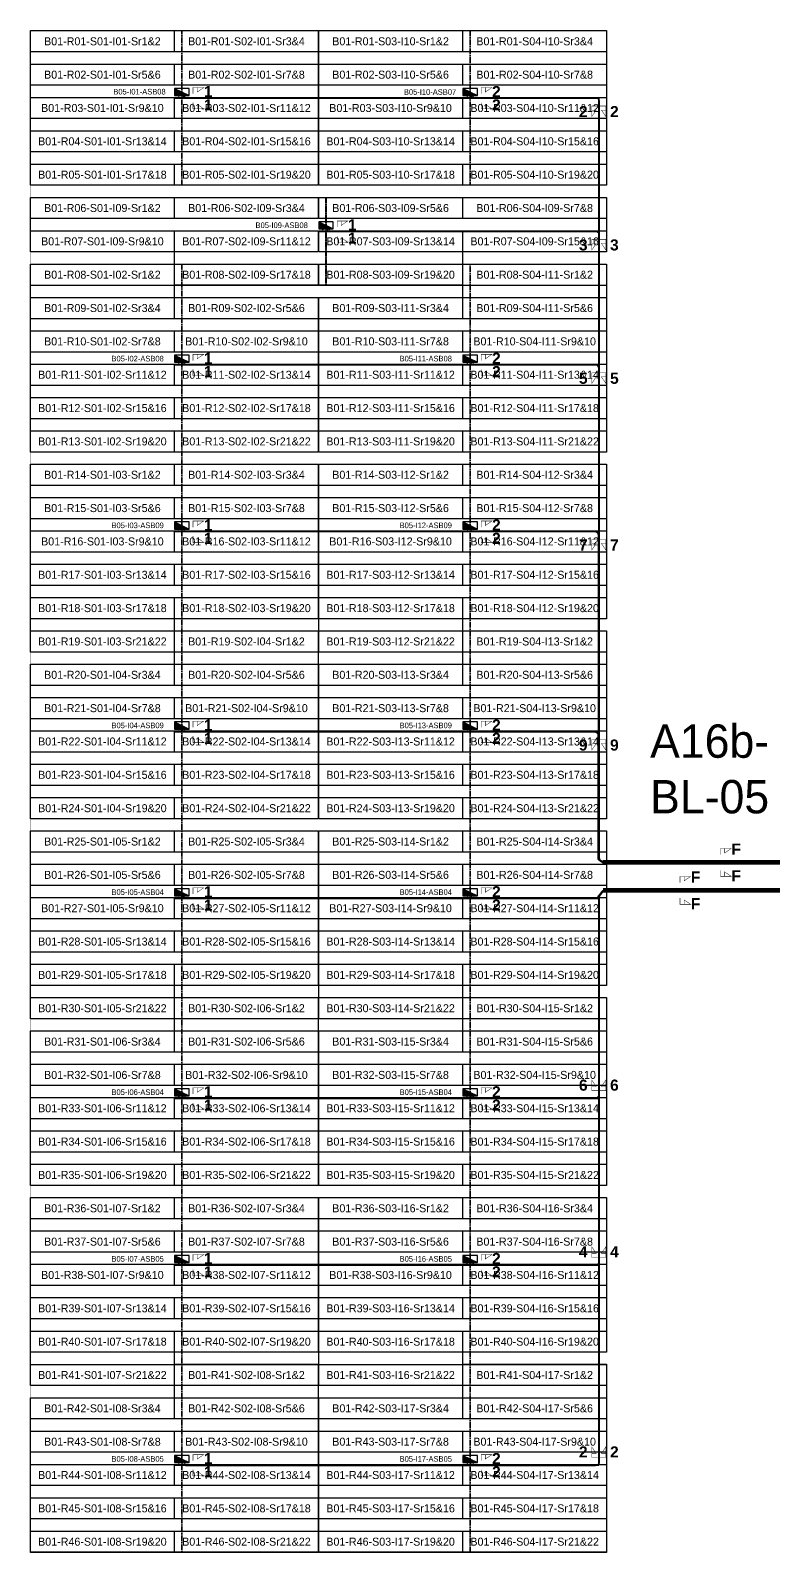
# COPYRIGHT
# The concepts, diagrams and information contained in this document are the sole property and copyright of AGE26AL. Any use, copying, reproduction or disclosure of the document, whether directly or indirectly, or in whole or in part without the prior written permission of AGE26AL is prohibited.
# Model space of a CAD drawing. Header units: metres. Extents: x 531277 to 531672, y 2673439 to 2673782.
# Drawn here: x 531276.5 to 531443.6, y 2673439.2 to 2673781.6 of the extents above; entities that cross this region are included whole.
import ezdxf
from ezdxf.enums import TextEntityAlignment as Align

# ---------------------------------------------------------------- set-up
doc = ezdxf.new("R2010")
doc.units = ezdxf.units.M
doc.linetypes.add('CENTER', pattern=[2, 1.25, -0.25, 0.25, -0.25])
for name, color, linetype in [('300mm Hume Pipe', 74, 'Continuous'), ('DC Trench BL-05', 41, 'Continuous'), ('E-Inverter Grouping', 2, 'Continuous'), ('Excavation', 7, 'Continuous'), ('Inverter Block-05', 7, 'Continuous'), ('LT Cable(AG) INV to LT Panel BL-05', 2, 'Continuous'), ('Messenger Wire Block-01 (Master Path)', 30, 'Continuous'), ('Messenger Wire Block-01 (MW Path)', 191, 'Continuous'), ('Messenger Wire Exc Link', 7, 'Continuous'), ('MMS Block Numbering', 7, 'Continuous'), ('MMS Table Block-05', 8, 'Continuous'), ('Plan Line - DC BL-05', 41, 'Continuous'), ('Section Marking BL-05', 2, 'Continuous'), ('Trench (AC)-BL01', 14, 'Continuous')]:
    doc.layers.add(name, color=color, linetype=linetype)
doc.layers.add('Boundary-12.5 MW Block', color=6, linetype='Continuous', lineweight=9)
doc.layers.add('PILE', color=1, linetype='Continuous', lineweight=15)
doc.styles.add('Adani Regular', font='Adani Regular.ttf')
doc.styles.add('BoldTextStyle', font='arialbd.ttf')
doc.styles.get("Standard").update_dxf_attribs({"font": 'Adani Regular.ttf'})

# ---------------------------------------------------------------- blocks, each defined once
blk = doc.blocks.new('MMS Table (32.292 x 4.788)')
at = {"color": 0}
blk.add_lwpolyline([(0, -0.002), (0, 4.786), (32.292, 4.786), (32.292, -0.002)], close=True, dxfattribs=at)
at = {"color": 7}
blk.add_attdef('ID1', text='', height=1.8, dxfattribs=at).set_placement((16.146, 2.392), align=Align.MIDDLE_CENTER)
blk = doc.blocks.new('Inverter Block')
h = blk.add_hatch(color=0)
h.dxf.hatch_style = 1
h.paths.add_polyline_path([(-1.46, 2.27), (-1.46, 0.85), (1.46, 0.85)])
at = {"color": 0}
blk.add_lwpolyline([(1.46, 2.27), (-1.46, 2.27), (-1.46, 0.85), (1.46, 0.85)], close=True, dxfattribs=at)
blk.add_lwpolyline([(-1.46, 2.27), (1.46, 0.85)], dxfattribs=at)
at = {"layer": 'PILE'}
for centre in [(-0.61, 0.85), (0.61, 0.85)]:
    blk.add_circle(centre, 0.156, dxfattribs=at)
at = {"color": 7}
blk.add_attdef('ID', (-1.46, 3.01), '', height=1.8, dxfattribs=at)

msp = doc.modelspace()

# ---------------------------------------------------------------- hatches: boundary and pattern name
at = {"layer": '300mm Hume Pipe'}
h = msp.add_hatch(dxfattribs=at)
h.set_pattern_fill('ANSI37', color=74, scale=0.05, angle=90)
h.set_pattern_definition([(135, (0, 0), (-0.112253201513, -0.112253201513), []), (225, (0, 0), (0.112253201513, -0.112253201513), [])])
h.paths.add_polyline_path([(531405.28, 2673594.81), (531405.28, 2673594.51), (531465.02, 2673594.51), (531465.02, 2673594.81)])
h.paths.add_polyline_path([(531405.28, 2673594.43), (531405.28, 2673594.13), (531465.02, 2673594.13), (531465.02, 2673594.43)])
h = msp.add_hatch(dxfattribs=at)
h.set_pattern_fill('ANSI37', color=74, angle=90)
h.set_pattern_definition([(135, (3205514.34499, 2140760.86128), (-0.0883883476483, -0.0883883476483), []), (225, (3205514.34499, 2140760.86128), (0.0883883476483, -0.0883883476483), [])])
edge = h.paths.add_edge_path()
edge.add_line((531465.05, 2673592.86), (531465.05, 2673593.16))
edge.add_line((531465.05, 2673593.16), (531463.21, 2673593.16))
edge.add_arc((531463.21, 2673592.26), 0.9, 90, 109.058)
edge.add_line((531462.91, 2673593.11), (531446.86, 2673588.57))
edge.add_arc((531446.56, 2673589.42), 0.9, 270, 289.058, ccw=False)
edge.add_line((531446.56, 2673588.52), (531405.35, 2673588.52))
edge.add_line((531405.35, 2673588.52), (531405.35, 2673588.22))
edge.add_line((531405.35, 2673588.22), (531446.7, 2673588.22))
edge.add_arc((531446.7, 2673589.12), 0.9, 270, 289.058)
edge.add_line((531446.99, 2673588.27), (531463.05, 2673592.81))
edge.add_arc((531463.34, 2673591.96), 0.9, 90, 109.058, ccw=False)
edge.add_line((531463.34, 2673592.86), (531465.05, 2673592.86))
edge = h.paths.add_edge_path()
edge.add_line((531405.4, 2673588.13), (531446.73, 2673588.13))
edge.add_arc((531446.73, 2673589.03), 0.9, 270, 289.058)
edge.add_line((531447.03, 2673588.18), (531463.09, 2673592.73))
edge.add_arc((531463.38, 2673591.88), 0.9, 90, 109.058, ccw=False)
edge.add_line((531463.38, 2673592.78), (531465.05, 2673592.78))
edge.add_line((531465.05, 2673592.78), (531465.05, 2673592.48))
edge.add_line((531465.05, 2673592.48), (531463.49, 2673592.48))
edge.add_arc((531463.49, 2673591.58), 0.9, 90, 109.0598)
edge.add_line((531463.2, 2673592.43), (531447.14, 2673587.88))
edge.add_arc((531446.85, 2673588.73), 0.9, 270, 289.0598, ccw=False)
edge.add_line((531446.85, 2673587.83), (531405.35, 2673587.83))
edge.add_line((531405.35, 2673587.83), (531405.35, 2673588.13))
edge.add_line((531405.35, 2673588.13), (531405.4, 2673588.13))

# ---------------------------------------------------------------- linework, layer by layer
at = {"layer": '300mm Hume Pipe', "color": 74}
for points in [[(531405.28, 2673594.81), (531405.28, 2673594.51), (531465.02, 2673594.51), (531465.02, 2673594.81)], [(531405.28, 2673594.43), (531405.28, 2673594.13), (531465.02, 2673594.13), (531465.02, 2673594.43)]]:
    msp.add_lwpolyline(points, close=True, dxfattribs=at)
for points in [[(531465.05, 2673592.86), (531465.05, 2673593.16), (531463.21, 2673593.16, 0.083348), (531462.91, 2673593.11), (531446.86, 2673588.57, -0.083348), (531446.56, 2673588.52), (531405.35, 2673588.52), (531405.35, 2673588.22), (531446.7, 2673588.22, 0.083348), (531446.99, 2673588.27), (531463.05, 2673592.81, -0.083348), (531463.34, 2673592.86)], [(531405.4, 2673588.13), (531446.73, 2673588.13, 0.083348), (531447.03, 2673588.18), (531463.09, 2673592.73, -0.083348), (531463.38, 2673592.78), (531465.05, 2673592.78), (531465.05, 2673592.48), (531463.49, 2673592.48, 0.083356), (531463.2, 2673592.43), (531447.14, 2673587.88, -0.083356), (531446.85, 2673587.83), (531405.35, 2673587.83), (531405.35, 2673588.13), (531405.4, 2673588.13)]]:
    msp.add_lwpolyline(points, format="xyb", close=True, dxfattribs=at)
at = {"layer": 'Boundary-12.5 MW Block', "const_width": 0.05}
msp.add_lwpolyline([(531276.53, 2673439.29), (531276.53, 2673781.58), (531671.62, 2673781.58), (531671.62, 2673439.29)], close=True, dxfattribs=at)
at = {"layer": 'DC Trench BL-05', "color": 40, "const_width": 0.1}
for points in [[(531310.71, 2673781.58), (531310.41, 2673781.58), (531310.41, 2673746.79), (531310.71, 2673746.79)], [(531375.5, 2673781.58), (531375.2, 2673781.58), (531375.2, 2673746.79), (531375.5, 2673746.79)], [(531343.1, 2673744.08), (531342.8, 2673744.08), (531342.8, 2673724.29), (531343.1, 2673724.29)], [(531310.71, 2673729.08), (531310.41, 2673729.08), (531310.41, 2673439.29), (531310.71, 2673439.29)], [(531375.5, 2673729.08), (531375.2, 2673729.08), (531375.2, 2673439.29), (531375.5, 2673439.29)]]:
    msp.add_lwpolyline(points, close=True, dxfattribs=at)
at = {"layer": 'E-Inverter Grouping', "color": 3}
for points in [[(531341.22, 2673746.79), (531276.53, 2673746.79), (531276.53, 2673781.58), (531341.22, 2673781.58)], [(531406, 2673746.79), (531341.32, 2673746.79), (531341.32, 2673781.58), (531406, 2673781.58)], [(531406, 2673744.08), (531406, 2673731.79), (531373.61, 2673731.79), (531373.61, 2673724.29), (531308.92, 2673724.29), (531308.92, 2673731.79), (531276.53, 2673731.79), (531276.53, 2673744.08)]]:
    msp.add_lwpolyline(points, close=True, dxfattribs=at)
at = {"layer": 'E-Inverter Grouping'}
for points in [[(531308.82, 2673721.58), (531341.22, 2673721.58), (531341.22, 2673686.79), (531276.53, 2673686.79), (531276.53, 2673729.08), (531308.82, 2673729.08)], [(531406, 2673686.79), (531341.32, 2673686.79), (531341.32, 2673721.58), (531373.71, 2673721.58), (531373.71, 2673729.08), (531406, 2673729.08)], [(531341.22, 2673649.29), (531308.82, 2673649.29), (531308.82, 2673641.79), (531276.53, 2673641.79), (531276.53, 2673684.08), (531341.22, 2673684.08)], [(531406, 2673649.29), (531373.61, 2673649.29), (531373.61, 2673641.79), (531341.32, 2673641.79), (531341.32, 2673684.08), (531406, 2673684.08)], [(531341.22, 2673604.29), (531276.53, 2673604.29), (531276.53, 2673639.08), (531308.92, 2673639.08), (531308.92, 2673646.58), (531341.22, 2673646.58)], [(531406, 2673604.29), (531341.32, 2673604.29), (531341.32, 2673639.08), (531373.71, 2673639.08), (531373.71, 2673646.58), (531406, 2673646.58)], [(531341.22, 2673566.79), (531308.82, 2673566.79), (531308.82, 2673559.29), (531276.53, 2673559.29), (531276.53, 2673601.58), (531341.22, 2673601.58)], [(531406, 2673566.79), (531373.61, 2673566.79), (531373.61, 2673559.29), (531341.32, 2673559.29), (531341.32, 2673601.58), (531406, 2673601.58)], [(531341.22, 2673521.79), (531276.53, 2673521.79), (531276.53, 2673556.58), (531308.92, 2673556.58), (531308.92, 2673564.08), (531341.22, 2673564.08)], [(531406, 2673521.79), (531341.32, 2673521.79), (531341.32, 2673556.58), (531373.71, 2673556.58), (531373.71, 2673564.08), (531406, 2673564.08)], [(531341.22, 2673484.29), (531308.82, 2673484.29), (531308.82, 2673476.79), (531276.53, 2673476.79), (531276.53, 2673519.08), (531341.22, 2673519.08)], [(531406, 2673484.29), (531373.61, 2673484.29), (531373.61, 2673476.79), (531341.32, 2673476.79), (531341.32, 2673519.08), (531406, 2673519.08)], [(531341.22, 2673439.29), (531276.53, 2673439.29), (531276.53, 2673474.08), (531308.92, 2673474.08), (531308.92, 2673481.58), (531341.22, 2673481.58)], [(531406, 2673439.29), (531341.32, 2673439.29), (531341.32, 2673474.08), (531373.71, 2673474.08), (531373.71, 2673481.58), (531406, 2673481.58)]]:
    msp.add_lwpolyline(points, close=True, dxfattribs=at)
at = {"layer": 'Excavation', "color": 3, "const_width": 0.1}
for points in [[(531466.99, 2673593.68), (531465.15, 2673594.48), (531405.17, 2673594.48)], [(531467.08, 2673592.83), (531463.36, 2673592.83), (531446.83, 2673588.19), (531405.25, 2673588.19)]]:
    msp.add_lwpolyline(points, dxfattribs=at)
at = {"layer": 'LT Cable(AG) INV to LT Panel BL-05', "color": 5}
for points in [[(531470.32, 2673593.17), (531467.21, 2673593.17, -0.17881), (531466.62, 2673593.39), (531465.34, 2673594.49, 0.103275), (531464.98, 2673594.57), (531405.47, 2673594.57, -0.149599), (531404.96, 2673594.72), (531404.76, 2673594.86, -0.249175), (531404.37, 2673595.6), (531404.37, 2673765.57, 0.414214), (531403.47, 2673766.47), (531311.46, 2673766.47, -0.414214), (531310.56, 2673767.37), (531310.56, 2673767.69)], [(531472.47, 2673593.2), (531467.22, 2673593.2, -0.17854), (531466.63, 2673593.41), (531465.34, 2673594.52, 0.103275), (531464.98, 2673594.59), (531405.48, 2673594.59, -0.149599), (531404.97, 2673594.75), (531404.79, 2673594.87, -0.249175), (531404.39, 2673595.62), (531404.39, 2673765.59, 0.414214), (531403.49, 2673766.49), (531376.25, 2673766.49, -0.414214), (531375.35, 2673767.39), (531375.35, 2673767.69)], [(531470.32, 2673593.15), (531467.2, 2673593.15, -0.179081), (531466.62, 2673593.37), (531465.33, 2673594.47, 0.103275), (531464.97, 2673594.54), (531405.46, 2673594.54, -0.149599), (531404.96, 2673594.7), (531404.74, 2673594.84, -0.249175), (531404.34, 2673595.59), (531404.34, 2673735.54, 0.414214), (531403.44, 2673736.44), (531343.85, 2673736.44, -0.414214), (531342.95, 2673737.34), (531342.95, 2673737.69)], [(531470.32, 2673593.1), (531467.19, 2673593.1, -0.179629), (531466.6, 2673593.32), (531465.32, 2673594.42, 0.103275), (531464.96, 2673594.49), (531405.45, 2673594.49, -0.149599), (531404.94, 2673594.65), (531404.69, 2673594.82, -0.249175), (531404.29, 2673595.56), (531404.29, 2673705.49, 0.414214), (531403.39, 2673706.39), (531311.46, 2673706.39, -0.414214), (531310.56, 2673707.29), (531310.56, 2673707.69)], [(531470.32, 2673593.12), (531467.19, 2673593.12, -0.179354), (531466.61, 2673593.34), (531465.33, 2673594.44, 0.103275), (531464.97, 2673594.52), (531405.45, 2673594.52, -0.149599), (531404.95, 2673594.67), (531404.71, 2673594.83, -0.249175), (531404.32, 2673595.58), (531404.32, 2673705.52, 0.414214), (531403.42, 2673706.42), (531376.25, 2673706.42, -0.414214), (531375.35, 2673707.32), (531375.35, 2673707.69)], [(531468.32, 2673593.05), (531467.17, 2673593.05, -0.180186), (531466.58, 2673593.27), (531465.31, 2673594.37, 0.103275), (531464.95, 2673594.44), (531405.43, 2673594.44, -0.149599), (531404.93, 2673594.6), (531404.64, 2673594.79, -0.249175), (531404.24, 2673595.54), (531404.24, 2673667.94, 0.414214), (531403.34, 2673668.84), (531311.46, 2673668.84, -0.414214), (531310.56, 2673669.74), (531310.56, 2673670.19)], [(531468.32, 2673593.07), (531467.18, 2673593.07, -0.179907), (531466.59, 2673593.29), (531465.32, 2673594.39, 0.103275), (531464.96, 2673594.47), (531405.44, 2673594.47, -0.149599), (531404.93, 2673594.62), (531404.66, 2673594.8, -0.249175), (531404.27, 2673595.55), (531404.27, 2673667.97, 0.414214), (531403.37, 2673668.87), (531376.25, 2673668.87, -0.414214), (531375.35, 2673669.77), (531375.35, 2673670.19)], [(531468.32, 2673593), (531467.15, 2673593, -0.18075), (531466.56, 2673593.22), (531465.3, 2673594.32, 0.103275), (531464.94, 2673594.39), (531405.41, 2673594.39, -0.149599), (531404.91, 2673594.55), (531404.59, 2673594.76, -0.249175), (531404.19, 2673595.51), (531404.19, 2673622.89, 0.414214), (531403.29, 2673623.79), (531311.46, 2673623.79, -0.414214), (531310.56, 2673624.69), (531310.56, 2673625.19)], [(531468.32, 2673593.02), (531467.16, 2673593.02, -0.180467), (531466.57, 2673593.24), (531465.31, 2673594.34, 0.103275), (531464.95, 2673594.42), (531405.42, 2673594.42, -0.149599), (531404.92, 2673594.57), (531404.61, 2673594.78, -0.249175), (531404.22, 2673595.52), (531404.22, 2673622.92, 0.414214), (531403.32, 2673623.82), (531376.25, 2673623.82, -0.414214), (531375.35, 2673624.72), (531375.35, 2673625.19)], [(531473.36, 2673591.73), (531468.11, 2673591.73, -0.062389), (531467.89, 2673591.76), (531463.47, 2673592.88, 0.068635), (531463.23, 2673592.85), (531446.94, 2673588.27, -0.068635), (531446.7, 2673588.24), (531405.66, 2673588.24, 0.228469), (531404.95, 2673587.9), (531404.42, 2673587.24, 0.169686), (531404.23, 2673586.68), (531404.23, 2673586.43), (531311.46, 2673586.43, -0.414214), (531310.56, 2673587.33), (531310.56, 2673587.69)], [(531473.36, 2673591.68), (531468.11, 2673591.68, -0.062504), (531467.88, 2673591.71), (531463.48, 2673592.83, 0.068635), (531463.24, 2673592.8), (531446.95, 2673588.22, -0.068635), (531446.71, 2673588.19), (531405.68, 2673588.19, 0.228469), (531404.98, 2673587.85), (531404.47, 2673587.22, 0.169686), (531404.28, 2673586.66), (531404.28, 2673542.28, -0.414214), (531403.38, 2673541.38), (531311.46, 2673541.38, -0.414214), (531310.56, 2673542.28), (531310.56, 2673542.69)], [(531471.42, 2673591.63), (531468.1, 2673591.63, -0.062619), (531467.88, 2673591.66), (531463.49, 2673592.78, 0.068635), (531463.24, 2673592.75), (531446.96, 2673588.17, -0.068635), (531446.71, 2673588.14), (531405.7, 2673588.14, 0.228469), (531405, 2673587.8), (531404.52, 2673587.2, 0.169686), (531404.33, 2673586.64), (531404.33, 2673504.73, -0.414214), (531403.43, 2673503.83), (531311.46, 2673503.83, -0.414214), (531310.56, 2673504.73), (531310.56, 2673505.19)], [(531471.42, 2673591.58), (531468.1, 2673591.58, -0.062735), (531467.88, 2673591.61), (531463.49, 2673592.73, 0.068635), (531463.25, 2673592.7), (531446.96, 2673588.12, -0.068635), (531446.72, 2673588.09), (531405.73, 2673588.09, 0.228469), (531405.02, 2673587.75), (531404.57, 2673587.18, 0.169686), (531404.38, 2673586.62), (531404.38, 2673459.68, -0.414214), (531403.48, 2673458.78), (531311.46, 2673458.78, -0.414214), (531310.56, 2673459.68), (531310.56, 2673460.19)], [(531473.36, 2673591.76), (531468.11, 2673591.76, -0.062332), (531467.89, 2673591.79), (531463.47, 2673592.91, 0.068635), (531463.23, 2673592.88), (531446.94, 2673588.3, -0.068635), (531446.7, 2673588.26), (531405.64, 2673588.26, 0.228469), (531404.94, 2673587.92), (531404.4, 2673587.25, 0.169686), (531404.2, 2673586.68), (531404.2, 2673586.45), (531376.25, 2673586.45, -0.414214), (531375.35, 2673587.35), (531375.35, 2673587.69)], [(531473.36, 2673591.71), (531468.11, 2673591.71, -0.062446), (531467.88, 2673591.74), (531463.48, 2673592.86, 0.068635), (531463.23, 2673592.83), (531446.95, 2673588.25, -0.068635), (531446.7, 2673588.21), (531405.67, 2673588.21, 0.228469), (531404.96, 2673587.87), (531404.45, 2673587.23, 0.169686), (531404.25, 2673586.67), (531404.25, 2673542.3, -0.414214), (531403.35, 2673541.4), (531376.25, 2673541.4, -0.414214), (531375.35, 2673542.3), (531375.35, 2673542.69)], [(531471.42, 2673591.66), (531468.11, 2673591.66, -0.062561), (531467.88, 2673591.69), (531463.48, 2673592.81, 0.068635), (531463.24, 2673592.78), (531446.95, 2673588.2, -0.068635), (531446.71, 2673588.16), (531405.69, 2673588.16, 0.228469), (531404.99, 2673587.82), (531404.5, 2673587.21, 0.169686), (531404.3, 2673586.65), (531404.3, 2673504.75, -0.414214), (531403.4, 2673503.85), (531376.25, 2673503.85, -0.414214), (531375.35, 2673504.75), (531375.35, 2673505.19)], [(531471.42, 2673591.61), (531468.1, 2673591.61, -0.062677), (531467.88, 2673591.64), (531463.49, 2673592.76, 0.068635), (531463.25, 2673592.73), (531446.96, 2673588.15, -0.068635), (531446.72, 2673588.11), (531405.72, 2673588.11, 0.228469), (531405.01, 2673587.77), (531404.55, 2673587.19, 0.169686), (531404.35, 2673586.63), (531404.35, 2673459.7, -0.414214), (531403.45, 2673458.8), (531376.25, 2673458.8, -0.414214), (531375.35, 2673459.7), (531375.35, 2673460.19)]]:
    msp.add_lwpolyline(points, format="xyb", dxfattribs=at)
at = {"layer": 'Messenger Wire Block-01 (Master Path)'}
for points in [[(531308.92, 2673766.38), (531404.28, 2673766.38)], [(531404.28, 2673595.08), (531404.28, 2673766.38)], [(531341.32, 2673736.38), (531404.28, 2673736.38)], [(531308.92, 2673706.38), (531404.28, 2673706.38)], [(531308.92, 2673668.88), (531404.28, 2673668.88)], [(531308.92, 2673623.88), (531404.28, 2673623.88)], [(531308.92, 2673586.38), (531404.28, 2673586.38)], [(531404.28, 2673458.88), (531404.28, 2673586.97)], [(531308.92, 2673541.38), (531404.28, 2673541.38)], [(531308.92, 2673503.88), (531404.28, 2673503.88)], [(531308.92, 2673458.88), (531404.28, 2673458.88)]]:
    msp.add_lwpolyline(points, dxfattribs=at)
at = {"layer": 'Messenger Wire Block-01 (MW Path)', "const_width": 0.1}
for points in [[(531308.92, 2673766.38), (531404.28, 2673766.38)], [(531404.53, 2673595.08), (531404.53, 2673766.38)], [(531341.32, 2673736.38), (531404.28, 2673736.38)], [(531308.92, 2673706.38), (531404.28, 2673706.38)], [(531308.92, 2673668.88), (531404.28, 2673668.88)], [(531308.92, 2673623.88), (531404.28, 2673623.88)], [(531404.03, 2673595.08), (531404.03, 2673623.88)], [(531308.92, 2673586.38), (531404.28, 2673586.38)], [(531404.03, 2673586.38), (531404.03, 2673586.97)], [(531404.53, 2673458.88), (531404.53, 2673586.97)], [(531308.92, 2673541.38), (531404.28, 2673541.38)], [(531308.92, 2673503.88), (531404.28, 2673503.88)], [(531308.92, 2673458.88), (531404.28, 2673458.88)]]:
    msp.add_lwpolyline(points, dxfattribs=at)
at = {"layer": 'Messenger Wire Exc Link'}
for points in [[(531404.28, 2673595.08), (531405.17, 2673594.48)], [(531404.28, 2673586.97), (531405.25, 2673588.19)]]:
    msp.add_lwpolyline(points, dxfattribs=at)
at = {"layer": 'Plan Line - DC BL-05', "color": 6, "linetype": 'CENTER'}
for points in [[(531310.56, 2673746.79), (531310.56, 2673781.58)], [(531375.35, 2673781.58), (531375.35, 2673746.79)], [(531342.95, 2673744.08), (531342.95, 2673724.29)], [(531310.56, 2673729.08), (531310.56, 2673439.29)], [(531375.35, 2673439.29), (531375.35, 2673729.08)]]:
    msp.add_lwpolyline(points, dxfattribs=at)
at = {"layer": 'Section Marking BL-05', "color": 94, "lineweight": 35, "true_color": 0x00a500, "const_width": 0.1}
for points in [[(531313.06, 2673767.38), (531313.06, 2673768.77), (531315.46, 2673768.77), (531313.98, 2673767.76), (531313.98, 2673768.77)], [(531377.85, 2673767.38), (531377.85, 2673768.77), (531380.25, 2673768.77), (531378.77, 2673767.76), (531378.77, 2673768.77)], [(531313.06, 2673765.38), (531313.06, 2673763.99), (531315.46, 2673763.99), (531313.98, 2673765), (531313.98, 2673763.99)], [(531377.85, 2673765.38), (531377.85, 2673763.99), (531380.25, 2673763.99), (531378.77, 2673765), (531378.77, 2673763.99)], [(531404.08, 2673764.63), (531402.69, 2673764.63), (531402.69, 2673762.23), (531403.7, 2673763.71), (531402.69, 2673763.71)], [(531404.48, 2673764.63), (531405.87, 2673764.63), (531405.87, 2673762.23), (531404.86, 2673763.71), (531405.87, 2673763.71)], [(531345.45, 2673737.38), (531345.45, 2673738.77), (531347.85, 2673738.77), (531346.37, 2673737.76), (531346.37, 2673738.77)], [(531345.45, 2673735.38), (531345.45, 2673733.99), (531347.85, 2673733.99), (531346.37, 2673735), (531346.37, 2673733.99)], [(531404.08, 2673734.63), (531402.69, 2673734.63), (531402.69, 2673732.23), (531403.7, 2673733.71), (531402.69, 2673733.71)], [(531404.48, 2673734.63), (531405.87, 2673734.63), (531405.87, 2673732.23), (531404.86, 2673733.71), (531405.87, 2673733.71)], [(531313.06, 2673707.38), (531313.06, 2673708.77), (531315.46, 2673708.77), (531313.98, 2673707.76), (531313.98, 2673708.77)], [(531377.85, 2673707.38), (531377.85, 2673708.77), (531380.25, 2673708.77), (531378.77, 2673707.76), (531378.77, 2673708.77)], [(531313.06, 2673705.38), (531313.06, 2673703.99), (531315.46, 2673703.99), (531313.98, 2673705), (531313.98, 2673703.99)], [(531377.85, 2673705.38), (531377.85, 2673703.99), (531380.25, 2673703.99), (531378.77, 2673705), (531378.77, 2673703.99)], [(531404.08, 2673704.63), (531402.69, 2673704.63), (531402.69, 2673702.23), (531403.7, 2673703.71), (531402.69, 2673703.71)], [(531404.48, 2673704.63), (531405.87, 2673704.63), (531405.87, 2673702.23), (531404.86, 2673703.71), (531405.87, 2673703.71)], [(531313.06, 2673669.88), (531313.06, 2673671.27), (531315.46, 2673671.27), (531313.98, 2673670.26), (531313.98, 2673671.27)], [(531377.85, 2673669.88), (531377.85, 2673671.27), (531380.25, 2673671.27), (531378.77, 2673670.26), (531378.77, 2673671.27)], [(531313.06, 2673667.88), (531313.06, 2673666.49), (531315.46, 2673666.49), (531313.98, 2673667.5), (531313.98, 2673666.49)], [(531377.85, 2673667.88), (531377.85, 2673666.49), (531380.25, 2673666.49), (531378.77, 2673667.5), (531378.77, 2673666.49)], [(531404.08, 2673667.13), (531402.69, 2673667.13), (531402.69, 2673664.73), (531403.7, 2673666.21), (531402.69, 2673666.21)], [(531404.48, 2673667.13), (531405.87, 2673667.13), (531405.87, 2673664.73), (531404.86, 2673666.21), (531405.87, 2673666.21)], [(531313.06, 2673624.88), (531313.06, 2673626.27), (531315.46, 2673626.27), (531313.98, 2673625.26), (531313.98, 2673626.27)], [(531377.85, 2673624.88), (531377.85, 2673626.27), (531380.25, 2673626.27), (531378.77, 2673625.26), (531378.77, 2673626.27)], [(531313.06, 2673622.88), (531313.06, 2673621.49), (531315.46, 2673621.49), (531313.98, 2673622.5), (531313.98, 2673621.49)], [(531377.85, 2673622.88), (531377.85, 2673621.49), (531380.25, 2673621.49), (531378.77, 2673622.5), (531378.77, 2673621.49)], [(531404.08, 2673622.13), (531402.69, 2673622.13), (531402.69, 2673619.73), (531403.7, 2673621.21), (531402.69, 2673621.21)], [(531404.48, 2673622.13), (531405.87, 2673622.13), (531405.87, 2673619.73), (531404.86, 2673621.21), (531405.87, 2673621.21)], [(531431.66, 2673596.23), (531431.66, 2673597.62), (531434.06, 2673597.62), (531432.58, 2673596.61), (531432.58, 2673597.62)], [(531422.54, 2673589.94), (531422.54, 2673591.33), (531424.94, 2673591.33), (531423.46, 2673590.32), (531423.46, 2673591.33)], [(531431.66, 2673592.73), (531431.66, 2673591.34), (531434.06, 2673591.34), (531432.58, 2673592.35), (531432.58, 2673591.34)], [(531313.06, 2673587.38), (531313.06, 2673588.77), (531315.46, 2673588.77), (531313.98, 2673587.76), (531313.98, 2673588.77)], [(531377.85, 2673587.38), (531377.85, 2673588.77), (531380.25, 2673588.77), (531378.77, 2673587.76), (531378.77, 2673588.77)], [(531422.54, 2673586.44), (531422.54, 2673585.05), (531424.94, 2673585.05), (531423.46, 2673586.06), (531423.46, 2673585.05)], [(531313.06, 2673585.38), (531313.06, 2673583.99), (531315.46, 2673583.99), (531313.98, 2673585), (531313.98, 2673583.99)], [(531377.85, 2673585.38), (531377.85, 2673583.99), (531380.25, 2673583.99), (531378.77, 2673585), (531378.77, 2673583.99)], [(531404.08, 2673543.13), (531402.69, 2673543.13), (531402.69, 2673545.53), (531403.7, 2673544.05), (531402.69, 2673544.05)], [(531404.48, 2673543.13), (531405.87, 2673543.13), (531405.87, 2673545.53), (531404.86, 2673544.05), (531405.87, 2673544.05)], [(531313.06, 2673542.38), (531313.06, 2673543.77), (531315.46, 2673543.77), (531313.98, 2673542.76), (531313.98, 2673543.77)], [(531377.85, 2673542.38), (531377.85, 2673543.77), (531380.25, 2673543.77), (531378.77, 2673542.76), (531378.77, 2673543.77)], [(531313.06, 2673540.38), (531313.06, 2673538.99), (531315.46, 2673538.99), (531313.98, 2673540), (531313.98, 2673538.99)], [(531377.85, 2673540.38), (531377.85, 2673538.99), (531380.25, 2673538.99), (531378.77, 2673540), (531378.77, 2673538.99)], [(531404.08, 2673505.63), (531402.69, 2673505.63), (531402.69, 2673508.03), (531403.7, 2673506.55), (531402.69, 2673506.55)], [(531404.48, 2673505.63), (531405.87, 2673505.63), (531405.87, 2673508.03), (531404.86, 2673506.55), (531405.87, 2673506.55)], [(531313.06, 2673504.88), (531313.06, 2673506.27), (531315.46, 2673506.27), (531313.98, 2673505.26), (531313.98, 2673506.27)], [(531377.85, 2673504.88), (531377.85, 2673506.27), (531380.25, 2673506.27), (531378.77, 2673505.26), (531378.77, 2673506.27)], [(531313.06, 2673502.88), (531313.06, 2673501.49), (531315.46, 2673501.49), (531313.98, 2673502.5), (531313.98, 2673501.49)], [(531377.85, 2673502.88), (531377.85, 2673501.49), (531380.25, 2673501.49), (531378.77, 2673502.5), (531378.77, 2673501.49)], [(531404.08, 2673460.63), (531402.69, 2673460.63), (531402.69, 2673463.03), (531403.7, 2673461.55), (531402.69, 2673461.55)], [(531404.48, 2673460.63), (531405.87, 2673460.63), (531405.87, 2673463.03), (531404.86, 2673461.55), (531405.87, 2673461.55)], [(531313.06, 2673459.88), (531313.06, 2673461.27), (531315.46, 2673461.27), (531313.98, 2673460.26), (531313.98, 2673461.27)], [(531377.85, 2673459.88), (531377.85, 2673461.27), (531380.25, 2673461.27), (531378.77, 2673460.26), (531378.77, 2673461.27)], [(531313.06, 2673457.88), (531313.06, 2673456.49), (531315.46, 2673456.49), (531313.98, 2673457.5), (531313.98, 2673456.49)], [(531377.85, 2673457.88), (531377.85, 2673456.49), (531380.25, 2673456.49), (531378.77, 2673457.5), (531378.77, 2673456.49)]]:
    msp.add_lwpolyline(points, dxfattribs=at)
at = {"layer": 'Trench (AC)-BL01', "const_width": 0.1}
msp.add_lwpolyline([(531405.17, 2673594.03), (531465.15, 2673594.03), (531465.15, 2673594.93), (531405.17, 2673594.93)], close=True, dxfattribs=at)
msp.add_lwpolyline([(531463.22, 2673592.33), (531447.22, 2673587.79, -0.087295), (531446.91, 2673587.74), (531405.25, 2673587.74), (531405.25, 2673588.64), (531446.58, 2673588.64, 0.087295), (531446.89, 2673588.69), (531462.88, 2673593.23, -0.087295), (531463.19, 2673593.28), (531465.15, 2673593.28), (531465.15, 2673592.38), (531463.52, 2673592.38, 0.087295)], format="xyb", close=True, dxfattribs=at)

# ---------------------------------------------------------------- block references
at = {"layer": 'Inverter Block-05'}
ref = msp.add_blockref('Inverter Block', (531310.56, 2673766.02), dxfattribs=dict(at, xscale=1.124999999976148, yscale=1.124999999976148, zscale=1.124999999976148))
ref.add_attrib('ID', 'B05-I01-ASB08', (531295.14, 2673767.22), dxfattribs={"layer": '0', "color": 0, "height": 1.2656})
ref = msp.add_blockref('Inverter Block', (531375.35, 2673766.02), dxfattribs=dict(at, xscale=1.124999999976148, yscale=1.124999999976148, zscale=1.124999999976148))
ref.add_attrib('ID', 'B05-I10-ASB07', (531360.46, 2673767.14), dxfattribs={"layer": '0', "color": 0, "height": 1.2656})
ref = msp.add_blockref('Inverter Block', (531342.95, 2673736.02), dxfattribs=dict(at, xscale=1.124999999976148, yscale=1.124999999976148, zscale=1.124999999976148))
ref.add_attrib('ID', 'B05-I09-ASB08', (531327.11, 2673737.17), dxfattribs={"layer": '0', "color": 0, "height": 1.2656})
ref = msp.add_blockref('Inverter Block', (531310.56, 2673706.02), dxfattribs=dict(at, xscale=1.124999999976148, yscale=1.124999999976148, zscale=1.124999999976148))
ref.add_attrib('ID', 'B05-I02-ASB08', (531294.72, 2673707.17), dxfattribs={"layer": '0', "color": 0, "height": 1.2656})
ref = msp.add_blockref('Inverter Block', (531375.35, 2673706.02), dxfattribs=dict(at, xscale=1.124999999976148, yscale=1.124999999976148, zscale=1.124999999976148))
ref.add_attrib('ID', 'B05-I11-ASB08', (531359.5, 2673707.17), dxfattribs={"layer": '0', "color": 0, "height": 1.2656})
ref = msp.add_blockref('Inverter Block', (531310.56, 2673668.52), dxfattribs=dict(at, xscale=1.124999999976148, yscale=1.124999999976148, zscale=1.124999999976148))
ref.add_attrib('ID', 'B05-I03-ASB09', (531294.72, 2673669.67), dxfattribs={"layer": '0', "color": 0, "height": 1.2656})
ref = msp.add_blockref('Inverter Block', (531375.35, 2673668.52), dxfattribs=dict(at, xscale=1.124999999976148, yscale=1.124999999976148, zscale=1.124999999976148))
ref.add_attrib('ID', 'B05-I12-ASB09', (531359.5, 2673669.67), dxfattribs={"layer": '0', "color": 0, "height": 1.2656})
ref = msp.add_blockref('Inverter Block', (531310.56, 2673623.52), dxfattribs=dict(at, xscale=1.124999999976148, yscale=1.124999999976148, zscale=1.124999999976148))
ref.add_attrib('ID', 'B05-I04-ASB09', (531294.72, 2673624.67), dxfattribs={"layer": '0', "color": 0, "height": 1.2656})
ref = msp.add_blockref('Inverter Block', (531375.35, 2673623.52), dxfattribs=dict(at, xscale=1.124999999976148, yscale=1.124999999976148, zscale=1.124999999976148))
ref.add_attrib('ID', 'B05-I13-ASB09', (531359.5, 2673624.67), dxfattribs={"layer": '0', "color": 0, "height": 1.2656})
ref = msp.add_blockref('Inverter Block', (531310.56, 2673586.02), dxfattribs=dict(at, xscale=1.124999999976148, yscale=1.124999999976148, zscale=1.124999999976148))
ref.add_attrib('ID', 'B05-I05-ASB04', (531294.72, 2673587.17), dxfattribs={"layer": '0', "color": 0, "height": 1.2656})
ref = msp.add_blockref('Inverter Block', (531375.35, 2673586.02), dxfattribs=dict(at, xscale=1.124999999976148, yscale=1.124999999976148, zscale=1.124999999976148))
ref.add_attrib('ID', 'B05-I14-ASB04', (531359.5, 2673587.17), dxfattribs={"layer": '0', "color": 0, "height": 1.2656})
ref = msp.add_blockref('Inverter Block', (531310.56, 2673541.02), dxfattribs=dict(at, xscale=1.124999999976148, yscale=1.124999999976148, zscale=1.124999999976148))
ref.add_attrib('ID', 'B05-I06-ASB04', (531294.72, 2673542.17), dxfattribs={"layer": '0', "color": 0, "height": 1.2656})
ref = msp.add_blockref('Inverter Block', (531375.35, 2673541.02), dxfattribs=dict(at, xscale=1.124999999976148, yscale=1.124999999976148, zscale=1.124999999976148))
ref.add_attrib('ID', 'B05-I15-ASB04', (531359.5, 2673542.17), dxfattribs={"layer": '0', "color": 0, "height": 1.2656})
ref = msp.add_blockref('Inverter Block', (531310.56, 2673503.52), dxfattribs=dict(at, xscale=1.124999999976148, yscale=1.124999999976148, zscale=1.124999999976148))
ref.add_attrib('ID', 'B05-I07-ASB05', (531294.72, 2673504.67), dxfattribs={"layer": '0', "color": 0, "height": 1.2656})
ref = msp.add_blockref('Inverter Block', (531375.35, 2673503.52), dxfattribs=dict(at, xscale=1.124999999976148, yscale=1.124999999976148, zscale=1.124999999976148))
ref.add_attrib('ID', 'B05-I16-ASB05', (531359.5, 2673504.67), dxfattribs={"layer": '0', "color": 0, "height": 1.2656})
ref = msp.add_blockref('Inverter Block', (531310.56, 2673458.52), dxfattribs=dict(at, xscale=1.124999999976148, yscale=1.124999999976148, zscale=1.124999999976148))
ref.add_attrib('ID', 'B05-I08-ASB05', (531294.72, 2673459.67), dxfattribs={"layer": '0', "color": 0, "height": 1.2656})
ref = msp.add_blockref('Inverter Block', (531375.35, 2673458.52), dxfattribs=dict(at, xscale=1.124999999976148, yscale=1.124999999976148, zscale=1.124999999976148))
ref.add_attrib('ID', 'B05-I17-ASB05', (531359.5, 2673459.67), dxfattribs={"layer": '0', "color": 0, "height": 1.2656})
at = {"layer": 'MMS Table Block-05'}
for p, values in [((531276.53, 2673776.79), {'ID1': 'B01-R01-S01-I01-Sr1&2'}), ((531308.92, 2673776.79), {'ID1': 'B01-R01-S02-I01-Sr3&4'}), ((531341.32, 2673776.79), {'ID1': 'B01-R01-S03-I10-Sr1&2'}), ((531373.71, 2673776.79), {'ID1': 'B01-R01-S04-I10-Sr3&4'}), ((531276.53, 2673769.29), {'ID1': 'B01-R02-S01-I01-Sr5&6'}), ((531308.92, 2673769.29), {'ID1': 'B01-R02-S02-I01-Sr7&8'}), ((531341.32, 2673769.29), {'ID1': 'B01-R02-S03-I10-Sr5&6'}), ((531373.71, 2673769.29), {'ID1': 'B01-R02-S04-I10-Sr7&8'}), ((531276.53, 2673761.79), {'ID1': 'B01-R03-S01-I01-Sr9&10'}), ((531308.92, 2673761.79), {'ID1': 'B01-R03-S02-I01-Sr11&12'}), ((531341.32, 2673761.79), {'ID1': 'B01-R03-S03-I10-Sr9&10'}), ((531373.71, 2673761.79), {'ID1': 'B01-R03-S04-I10-Sr11&12'}), ((531276.53, 2673754.29), {'ID1': 'B01-R04-S01-I01-Sr13&14'}), ((531308.92, 2673754.29), {'ID1': 'B01-R04-S02-I01-Sr15&16'}), ((531341.32, 2673754.29), {'ID1': 'B01-R04-S03-I10-Sr13&14'}), ((531373.71, 2673754.29), {'ID1': 'B01-R04-S04-I10-Sr15&16'}), ((531276.53, 2673746.79), {'ID1': 'B01-R05-S01-I01-Sr17&18'}), ((531308.92, 2673746.79), {'ID1': 'B01-R05-S02-I01-Sr19&20'}), ((531341.32, 2673746.79), {'ID1': 'B01-R05-S03-I10-Sr17&18'}), ((531373.71, 2673746.79), {'ID1': 'B01-R05-S04-I10-Sr19&20'}), ((531276.53, 2673739.29), {'ID1': 'B01-R06-S01-I09-Sr1&2'}), ((531308.92, 2673739.29), {'ID1': 'B01-R06-S02-I09-Sr3&4'}), ((531341.32, 2673739.29), {'ID1': 'B01-R06-S03-I09-Sr5&6'}), ((531373.71, 2673739.29), {'ID1': 'B01-R06-S04-I09-Sr7&8'}), ((531276.53, 2673731.79), {'ID1': 'B01-R07-S01-I09-Sr9&10'}), ((531308.92, 2673731.79), {'ID1': 'B01-R07-S02-I09-Sr11&12'}), ((531341.32, 2673731.79), {'ID1': 'B01-R07-S03-I09-Sr13&14'}), ((531373.71, 2673731.79), {'ID1': 'B01-R07-S04-I09-Sr15&16'}), ((531276.53, 2673724.29), {'ID1': 'B01-R08-S01-I02-Sr1&2'}), ((531308.92, 2673724.29), {'ID1': 'B01-R08-S02-I09-Sr17&18'}), ((531341.32, 2673724.29), {'ID1': 'B01-R08-S03-I09-Sr19&20'}), ((531373.71, 2673724.29), {'ID1': 'B01-R08-S04-I11-Sr1&2'}), ((531276.53, 2673716.79), {'ID1': 'B01-R09-S01-I02-Sr3&4'}), ((531308.92, 2673716.79), {'ID1': 'B01-R09-S02-I02-Sr5&6'}), ((531341.32, 2673716.79), {'ID1': 'B01-R09-S03-I11-Sr3&4'}), ((531373.71, 2673716.79), {'ID1': 'B01-R09-S04-I11-Sr5&6'}), ((531276.53, 2673709.29), {'ID1': 'B01-R10-S01-I02-Sr7&8'}), ((531308.92, 2673709.29), {'ID1': 'B01-R10-S02-I02-Sr9&10'}), ((531341.32, 2673709.29), {'ID1': 'B01-R10-S03-I11-Sr7&8'}), ((531373.71, 2673709.29), {'ID1': 'B01-R10-S04-I11-Sr9&10'}), ((531276.53, 2673701.79), {'ID1': 'B01-R11-S01-I02-Sr11&12'}), ((531308.92, 2673701.79), {'ID1': 'B01-R11-S02-I02-Sr13&14'}), ((531341.32, 2673701.79), {'ID1': 'B01-R11-S03-I11-Sr11&12'}), ((531373.71, 2673701.79), {'ID1': 'B01-R11-S04-I11-Sr13&14'}), ((531276.53, 2673694.29), {'ID1': 'B01-R12-S01-I02-Sr15&16'}), ((531308.92, 2673694.29), {'ID1': 'B01-R12-S02-I02-Sr17&18'}), ((531341.32, 2673694.29), {'ID1': 'B01-R12-S03-I11-Sr15&16'}), ((531373.71, 2673694.29), {'ID1': 'B01-R12-S04-I11-Sr17&18'}), ((531276.53, 2673686.79), {'ID1': 'B01-R13-S01-I02-Sr19&20'}), ((531308.92, 2673686.79), {'ID1': 'B01-R13-S02-I02-Sr21&22'}), ((531341.32, 2673686.79), {'ID1': 'B01-R13-S03-I11-Sr19&20'}), ((531373.71, 2673686.79), {'ID1': 'B01-R13-S04-I11-Sr21&22'}), ((531276.53, 2673679.29), {'ID1': 'B01-R14-S01-I03-Sr1&2'}), ((531308.92, 2673679.29), {'ID1': 'B01-R14-S02-I03-Sr3&4'}), ((531341.32, 2673679.29), {'ID1': 'B01-R14-S03-I12-Sr1&2'}), ((531373.71, 2673679.29), {'ID1': 'B01-R14-S04-I12-Sr3&4'}), ((531276.53, 2673671.79), {'ID1': 'B01-R15-S01-I03-Sr5&6'}), ((531308.92, 2673671.79), {'ID1': 'B01-R15-S02-I03-Sr7&8'}), ((531341.32, 2673671.79), {'ID1': 'B01-R15-S03-I12-Sr5&6'}), ((531373.71, 2673671.79), {'ID1': 'B01-R15-S04-I12-Sr7&8'}), ((531276.53, 2673664.29), {'ID1': 'B01-R16-S01-I03-Sr9&10'}), ((531308.92, 2673664.29), {'ID1': 'B01-R16-S02-I03-Sr11&12'}), ((531341.32, 2673664.29), {'ID1': 'B01-R16-S03-I12-Sr9&10'}), ((531373.71, 2673664.29), {'ID1': 'B01-R16-S04-I12-Sr11&12'}), ((531276.53, 2673656.79), {'ID1': 'B01-R17-S01-I03-Sr13&14'}), ((531308.92, 2673656.79), {'ID1': 'B01-R17-S02-I03-Sr15&16'}), ((531341.32, 2673656.79), {'ID1': 'B01-R17-S03-I12-Sr13&14'}), ((531373.71, 2673656.79), {'ID1': 'B01-R17-S04-I12-Sr15&16'}), ((531276.53, 2673649.29), {'ID1': 'B01-R18-S01-I03-Sr17&18'}), ((531308.92, 2673649.29), {'ID1': 'B01-R18-S02-I03-Sr19&20'}), ((531341.32, 2673649.29), {'ID1': 'B01-R18-S03-I12-Sr17&18'}), ((531373.71, 2673649.29), {'ID1': 'B01-R18-S04-I12-Sr19&20'}), ((531276.53, 2673641.79), {'ID1': 'B01-R19-S01-I03-Sr21&22'}), ((531308.92, 2673641.79), {'ID1': 'B01-R19-S02-I04-Sr1&2'}), ((531341.32, 2673641.79), {'ID1': 'B01-R19-S03-I12-Sr21&22'}), ((531373.71, 2673641.79), {'ID1': 'B01-R19-S04-I13-Sr1&2'}), ((531276.53, 2673634.29), {'ID1': 'B01-R20-S01-I04-Sr3&4'}), ((531308.92, 2673634.29), {'ID1': 'B01-R20-S02-I04-Sr5&6'}), ((531341.32, 2673634.29), {'ID1': 'B01-R20-S03-I13-Sr3&4'}), ((531373.71, 2673634.29), {'ID1': 'B01-R20-S04-I13-Sr5&6'}), ((531276.53, 2673626.79), {'ID1': 'B01-R21-S01-I04-Sr7&8'}), ((531308.92, 2673626.79), {'ID1': 'B01-R21-S02-I04-Sr9&10'}), ((531341.32, 2673626.79), {'ID1': 'B01-R21-S03-I13-Sr7&8'}), ((531373.71, 2673626.79), {'ID1': 'B01-R21-S04-I13-Sr9&10'}), ((531276.53, 2673619.29), {'ID1': 'B01-R22-S01-I04-Sr11&12'}), ((531308.92, 2673619.29), {'ID1': 'B01-R22-S02-I04-Sr13&14'}), ((531341.32, 2673619.29), {'ID1': 'B01-R22-S03-I13-Sr11&12'}), ((531373.71, 2673619.29), {'ID1': 'B01-R22-S04-I13-Sr13&14'}), ((531276.53, 2673611.79), {'ID1': 'B01-R23-S01-I04-Sr15&16'}), ((531308.92, 2673611.79), {'ID1': 'B01-R23-S02-I04-Sr17&18'}), ((531341.32, 2673611.79), {'ID1': 'B01-R23-S03-I13-Sr15&16'}), ((531373.71, 2673611.79), {'ID1': 'B01-R23-S04-I13-Sr17&18'}), ((531276.53, 2673604.29), {'ID1': 'B01-R24-S01-I04-Sr19&20'}), ((531308.92, 2673604.29), {'ID1': 'B01-R24-S02-I04-Sr21&22'}), ((531341.32, 2673604.29), {'ID1': 'B01-R24-S03-I13-Sr19&20'}), ((531373.71, 2673604.29), {'ID1': 'B01-R24-S04-I13-Sr21&22'}), ((531276.53, 2673596.79), {'ID1': 'B01-R25-S01-I05-Sr1&2'}), ((531308.92, 2673596.79), {'ID1': 'B01-R25-S02-I05-Sr3&4'}), ((531341.32, 2673596.79), {'ID1': 'B01-R25-S03-I14-Sr1&2'}), ((531373.71, 2673596.79), {'ID1': 'B01-R25-S04-I14-Sr3&4'}), ((531276.53, 2673589.29), {'ID1': 'B01-R26-S01-I05-Sr5&6'}), ((531308.92, 2673589.29), {'ID1': 'B01-R26-S02-I05-Sr7&8'}), ((531341.32, 2673589.29), {'ID1': 'B01-R26-S03-I14-Sr5&6'}), ((531373.71, 2673589.29), {'ID1': 'B01-R26-S04-I14-Sr7&8'}), ((531276.53, 2673581.79), {'ID1': 'B01-R27-S01-I05-Sr9&10'}), ((531308.92, 2673581.79), {'ID1': 'B01-R27-S02-I05-Sr11&12'}), ((531341.32, 2673581.79), {'ID1': 'B01-R27-S03-I14-Sr9&10'}), ((531373.71, 2673581.79), {'ID1': 'B01-R27-S04-I14-Sr11&12'}), ((531276.53, 2673574.29), {'ID1': 'B01-R28-S01-I05-Sr13&14'}), ((531308.92, 2673574.29), {'ID1': 'B01-R28-S02-I05-Sr15&16'}), ((531341.32, 2673574.29), {'ID1': 'B01-R28-S03-I14-Sr13&14'}), ((531373.71, 2673574.29), {'ID1': 'B01-R28-S04-I14-Sr15&16'}), ((531276.53, 2673566.79), {'ID1': 'B01-R29-S01-I05-Sr17&18'}), ((531308.92, 2673566.79), {'ID1': 'B01-R29-S02-I05-Sr19&20'}), ((531341.32, 2673566.79), {'ID1': 'B01-R29-S03-I14-Sr17&18'}), ((531373.71, 2673566.79), {'ID1': 'B01-R29-S04-I14-Sr19&20'}), ((531276.53, 2673559.29), {'ID1': 'B01-R30-S01-I05-Sr21&22'}), ((531308.92, 2673559.29), {'ID1': 'B01-R30-S02-I06-Sr1&2'}), ((531341.32, 2673559.29), {'ID1': 'B01-R30-S03-I14-Sr21&22'}), ((531373.71, 2673559.29), {'ID1': 'B01-R30-S04-I15-Sr1&2'}), ((531276.53, 2673551.79), {'ID1': 'B01-R31-S01-I06-Sr3&4'}), ((531308.92, 2673551.79), {'ID1': 'B01-R31-S02-I06-Sr5&6'}), ((531341.32, 2673551.79), {'ID1': 'B01-R31-S03-I15-Sr3&4'}), ((531373.71, 2673551.79), {'ID1': 'B01-R31-S04-I15-Sr5&6'}), ((531276.53, 2673544.29), {'ID1': 'B01-R32-S01-I06-Sr7&8'}), ((531308.92, 2673544.29), {'ID1': 'B01-R32-S02-I06-Sr9&10'}), ((531341.32, 2673544.29), {'ID1': 'B01-R32-S03-I15-Sr7&8'}), ((531373.71, 2673544.29), {'ID1': 'B01-R32-S04-I15-Sr9&10'}), ((531276.53, 2673536.79), {'ID1': 'B01-R33-S01-I06-Sr11&12'}), ((531308.92, 2673536.79), {'ID1': 'B01-R33-S02-I06-Sr13&14'}), ((531341.32, 2673536.79), {'ID1': 'B01-R33-S03-I15-Sr11&12'}), ((531373.71, 2673536.79), {'ID1': 'B01-R33-S04-I15-Sr13&14'}), ((531276.53, 2673529.29), {'ID1': 'B01-R34-S01-I06-Sr15&16'}), ((531308.92, 2673529.29), {'ID1': 'B01-R34-S02-I06-Sr17&18'}), ((531341.32, 2673529.29), {'ID1': 'B01-R34-S03-I15-Sr15&16'}), ((531373.71, 2673529.29), {'ID1': 'B01-R34-S04-I15-Sr17&18'}), ((531276.53, 2673521.79), {'ID1': 'B01-R35-S01-I06-Sr19&20'}), ((531308.92, 2673521.79), {'ID1': 'B01-R35-S02-I06-Sr21&22'}), ((531341.32, 2673521.79), {'ID1': 'B01-R35-S03-I15-Sr19&20'}), ((531373.71, 2673521.79), {'ID1': 'B01-R35-S04-I15-Sr21&22'}), ((531276.53, 2673514.29), {'ID1': 'B01-R36-S01-I07-Sr1&2'}), ((531308.92, 2673514.29), {'ID1': 'B01-R36-S02-I07-Sr3&4'}), ((531341.32, 2673514.29), {'ID1': 'B01-R36-S03-I16-Sr1&2'}), ((531373.71, 2673514.29), {'ID1': 'B01-R36-S04-I16-Sr3&4'}), ((531276.53, 2673506.79), {'ID1': 'B01-R37-S01-I07-Sr5&6'}), ((531308.92, 2673506.79), {'ID1': 'B01-R37-S02-I07-Sr7&8'}), ((531341.32, 2673506.79), {'ID1': 'B01-R37-S03-I16-Sr5&6'}), ((531373.71, 2673506.79), {'ID1': 'B01-R37-S04-I16-Sr7&8'}), ((531276.53, 2673499.29), {'ID1': 'B01-R38-S01-I07-Sr9&10'}), ((531308.92, 2673499.29), {'ID1': 'B01-R38-S02-I07-Sr11&12'}), ((531341.32, 2673499.29), {'ID1': 'B01-R38-S03-I16-Sr9&10'}), ((531373.71, 2673499.29), {'ID1': 'B01-R38-S04-I16-Sr11&12'}), ((531276.53, 2673491.79), {'ID1': 'B01-R39-S01-I07-Sr13&14'}), ((531308.92, 2673491.79), {'ID1': 'B01-R39-S02-I07-Sr15&16'}), ((531341.32, 2673491.79), {'ID1': 'B01-R39-S03-I16-Sr13&14'}), ((531373.71, 2673491.79), {'ID1': 'B01-R39-S04-I16-Sr15&16'}), ((531276.53, 2673484.29), {'ID1': 'B01-R40-S01-I07-Sr17&18'}), ((531308.92, 2673484.29), {'ID1': 'B01-R40-S02-I07-Sr19&20'}), ((531341.32, 2673484.29), {'ID1': 'B01-R40-S03-I16-Sr17&18'}), ((531373.71, 2673484.29), {'ID1': 'B01-R40-S04-I16-Sr19&20'}), ((531276.53, 2673476.79), {'ID1': 'B01-R41-S01-I07-Sr21&22'}), ((531308.92, 2673476.79), {'ID1': 'B01-R41-S02-I08-Sr1&2'}), ((531341.32, 2673476.79), {'ID1': 'B01-R41-S03-I16-Sr21&22'}), ((531373.71, 2673476.79), {'ID1': 'B01-R41-S04-I17-Sr1&2'}), ((531276.53, 2673469.29), {'ID1': 'B01-R42-S01-I08-Sr3&4'}), ((531308.92, 2673469.29), {'ID1': 'B01-R42-S02-I08-Sr5&6'}), ((531341.32, 2673469.29), {'ID1': 'B01-R42-S03-I17-Sr3&4'}), ((531373.71, 2673469.29), {'ID1': 'B01-R42-S04-I17-Sr5&6'}), ((531276.53, 2673461.79), {'ID1': 'B01-R43-S01-I08-Sr7&8'}), ((531308.92, 2673461.79), {'ID1': 'B01-R43-S02-I08-Sr9&10'}), ((531341.32, 2673461.79), {'ID1': 'B01-R43-S03-I17-Sr7&8'}), ((531373.71, 2673461.79), {'ID1': 'B01-R43-S04-I17-Sr9&10'}), ((531276.53, 2673454.29), {'ID1': 'B01-R44-S01-I08-Sr11&12'}), ((531308.92, 2673454.29), {'ID1': 'B01-R44-S02-I08-Sr13&14'}), ((531341.32, 2673454.29), {'ID1': 'B01-R44-S03-I17-Sr11&12'}), ((531373.71, 2673454.29), {'ID1': 'B01-R44-S04-I17-Sr13&14'}), ((531276.53, 2673446.79), {'ID1': 'B01-R45-S01-I08-Sr15&16'}), ((531308.92, 2673446.79), {'ID1': 'B01-R45-S02-I08-Sr17&18'}), ((531341.32, 2673446.79), {'ID1': 'B01-R45-S03-I17-Sr15&16'}), ((531373.71, 2673446.79), {'ID1': 'B01-R45-S04-I17-Sr17&18'}), ((531276.53, 2673439.29), {'ID1': 'B01-R46-S01-I08-Sr19&20'}), ((531308.92, 2673439.29), {'ID1': 'B01-R46-S02-I08-Sr21&22'}), ((531341.32, 2673439.29), {'ID1': 'B01-R46-S03-I17-Sr19&20'}), ((531373.71, 2673439.29), {'ID1': 'B01-R46-S04-I17-Sr21&22'})]:
    msp.add_blockref('MMS Table (32.292 x 4.788)', p, dxfattribs=at).add_auto_attribs(values)

# ---------------------------------------------------------------- texts
at = {"layer": 'MMS Block Numbering', "insert": (531429.19, 2673615.46), "char_height": 7.5, "attachment_point": 5, "style": 'Adani Regular'}
msp.add_mtext_dynamic_manual_height_columns('A16b-\\PBL-05', width=41.5354, gutter_width=1, heights=[0], dxfattribs=at)
at = {"layer": 'Section Marking BL-05', "color": 94, "true_color": 0x00a500, "style": 'BoldTextStyle'}
for s, p in [('1', (531316.46, 2673767.88)), ('2', (531381.25, 2673767.88)), ('1', (531316.46, 2673764.88)), ('2', (531381.25, 2673764.88)), ('2', (531400.78, 2673763.38)), ('2', (531407.78, 2673763.38)), ('1', (531348.85, 2673737.88)), ('1', (531348.85, 2673734.88)), ('3', (531400.78, 2673733.38)), ('3', (531407.78, 2673733.38)), ('1', (531316.46, 2673707.88)), ('1', (531316.46, 2673704.88)), ('2', (531381.25, 2673707.88)), ('2', (531381.25, 2673704.88)), ('5', (531400.78, 2673703.38)), ('5', (531407.78, 2673703.38)), ('1', (531316.46, 2673670.38)), ('1', (531316.46, 2673667.38)), ('2', (531381.25, 2673670.38)), ('2', (531381.25, 2673667.38)), ('7', (531400.78, 2673665.88)), ('7', (531407.78, 2673665.88)), ('1', (531316.46, 2673625.38)), ('2', (531381.25, 2673625.38)), ('1', (531316.46, 2673622.38)), ('2', (531381.25, 2673622.38)), ('9', (531400.78, 2673620.88)), ('9', (531407.78, 2673620.88)), ('F', (531435.16, 2673597.48)), ('F', (531426.04, 2673591.19)), ('F', (531435.16, 2673591.48)), ('1', (531316.46, 2673587.88)), ('2', (531381.25, 2673587.88)), ('2', (531381.25, 2673584.88)), ('F', (531426.04, 2673585.19)), ('1', (531316.46, 2673584.88)), ('6', (531400.78, 2673544.38)), ('6', (531407.78, 2673544.38)), ('1', (531316.46, 2673542.88)), ('2', (531381.25, 2673542.88)), ('1', (531316.46, 2673539.88)), ('2', (531381.25, 2673539.88)), ('4', (531400.78, 2673506.88)), ('4', (531407.78, 2673506.88)), ('1', (531316.46, 2673505.38)), ('2', (531381.25, 2673505.38)), ('1', (531316.46, 2673502.38)), ('2', (531381.25, 2673502.38)), ('2', (531400.78, 2673461.88)), ('2', (531407.78, 2673461.88)), ('1', (531316.46, 2673460.38)), ('2', (531381.25, 2673460.38)), ('1', (531316.46, 2673457.38)), ('2', (531381.25, 2673457.38))]:
    msp.add_text(s, height=2.5, dxfattribs=at).set_placement(p, align=Align.MIDDLE_CENTER)

doc.saveas('drawing.dxf')
